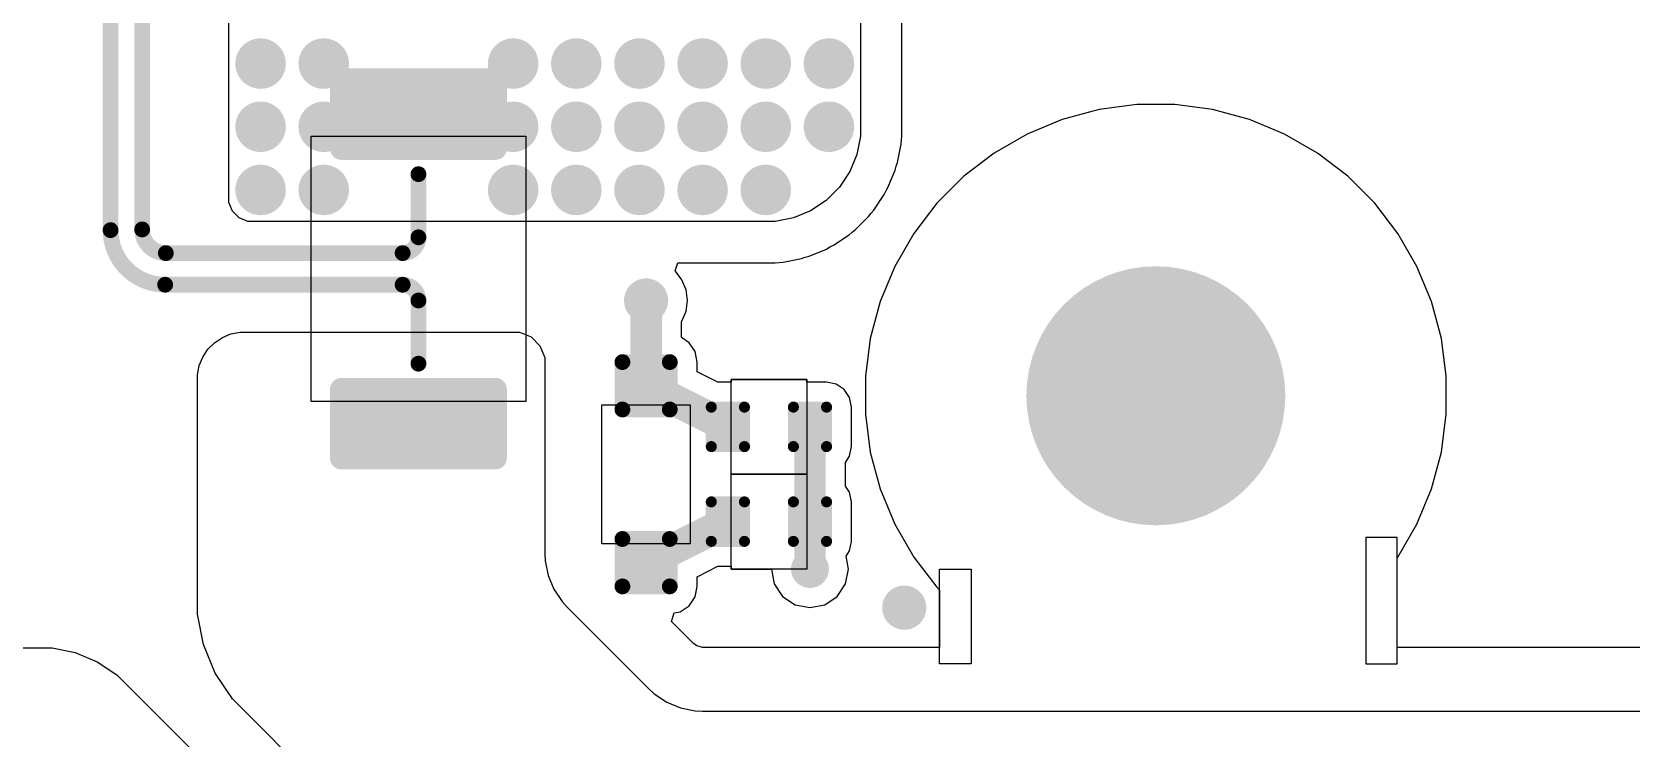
# Model space of a CAD drawing. Header units: millimetres. Extents: x 194 to 375, y 175 to 317.
# Drawn here: x 267.38 to 292.7, y 266.57 to 277.75 of the extents above; entities that cross this region are included whole.
import ezdxf

# ---------------------------------------------------------------- set-up
doc = ezdxf.new("R2010")
doc.units = ezdxf.units.MM
doc.layers.add('Mechanical20', color=56, linetype='Continuous')
doc.layers.add('TopLayer', color=1, linetype='Continuous')

# ---------------------------------------------------------------- blocks, each defined once
blk = doc.blocks.new('R_5025_10')
at = {"layer": 'TopLayer'}
for p, q in [((-2.10000088, -1.69999914), (-2.10000088, 1.69999914)), ((-2.10000088, 1.69999914), (2.10000088, 1.69999914)), ((2.10000088, 1.69999914), (2.10000088, -1.69999914)), ((2.10000088, -1.69999914), (-2.10000088, -1.69999914))]:
    blk.add_line(p, q, dxfattribs=at)
at = {"layer": 'TopLayer', "const_width": 0.18124932}
for points in [[(-3.08437534, 1.21875296, 1), (-2.90312602, 1.21875296, 1)], [(-1.99687434, 1.21875296, 1), (-1.81562502, 1.21875296, 1)], [(1.81562502, 1.21875296, 1), (1.99687434, 1.21875296, 1)], [(2.90312602, 1.21875296, 1), (3.08437534, 1.21875296, 1)], [(-3.08437534, -1.21874788, 1), (-2.90312602, -1.21874788, 1)], [(-1.99687434, -1.21874788, 1), (-1.81562502, -1.21874788, 1)], [(1.81562502, -1.21874788, 1), (1.99687434, -1.21874788, 1)], [(2.90312602, -1.21874788, 1), (3.08437534, -1.21874788, 1)]]:
    blk.add_lwpolyline(points, format="xyb", close=True, dxfattribs=at)
at = {"layer": 'TopLayer'}
for points in [[(-1.90624968, -1.3999972), (-1.90624968, 1.40000228), (-2.99375068, -1.3999972), (-2.99375068, 1.40000228)], [(2.99375068, -1.3999972), (2.99375068, 1.40000228), (1.90624968, -1.3999972), (1.90624968, 1.40000228)], [(-1.72500036, -1.21874788), (-1.72500036, 1.21875296), (-3.175, -1.21874788), (-3.175, 1.21875296)], [(3.175, -1.21874788), (3.175, 1.21875296), (1.72500036, -1.21874788), (1.72500036, 1.21875296)]]:
    blk.add_solid(points, dxfattribs=at)
blk = doc.blocks.new('SOD_323_116')
at = {"layer": 'TopLayer'}
for p, q in [((-1.10000034, -0.7000036799999999), (-1.0999978, 0.7000011399999999)), ((-1.0999978, 0.7000011399999999), (1.10000034, 0.7000036799999999)), ((1.10000034, 0.7000036799999999), (1.0999978, -0.7000011399999999)), ((1.0999978, -0.7000011399999999), (-1.10000034, -0.7000036799999999))]:
    blk.add_line(p, q, dxfattribs=at)
at = {"layer": 'TopLayer', "const_width": 0.12499848}
for points in [[(-1.8374995, 0.37500052, 1), (-1.71250102, 0.37500052, 1)], [(-1.08749846, 0.37500052, 1), (-0.9624999799999999, 0.37500052, 1)], [(0.9624999799999999, 0.37500052, 1), (1.08749846, 0.37500052, 1)], [(1.71250102, 0.37500052, 1), (1.8374995, 0.37500052, 1)], [(-1.8374995, -0.37500052, 1), (-1.71250102, -0.37500052, 1)], [(-1.08749846, -0.37500052, 1), (-0.9624999799999999, -0.37500052, 1)], [(0.9624999799999999, -0.37500052, 1), (1.08749846, -0.37500052, 1)], [(1.71250102, -0.37500052, 1), (1.8374995, -0.37500052, 1)]]:
    blk.add_lwpolyline(points, format="xyb", close=True, dxfattribs=at)
at = {"layer": 'TopLayer'}
for points in [[(-1.89999874, -0.37500052), (-0.90000074, -0.37500052), (-1.89999874, 0.37500052), (-0.90000074, 0.37500052)], [(-1.77500026, -0.499999), (-1.02499922, -0.499999), (-1.77500026, 0.499999), (-1.02499922, 0.499999)], [(1.89999874, 0.37500052), (0.90000074, 0.37500052), (1.89999874, -0.37500052), (0.90000074, -0.37500052)], [(1.77500026, 0.499999), (1.02499922, 0.499999), (1.77500026, -0.499999), (1.02499922, -0.499999)]]:
    blk.add_solid(points, dxfattribs=at)
blk = doc.blocks.new('R_1608S_127')
at = {"layer": 'TopLayer'}
for p, q in [((-0.5999987999999999, -0.75000104), (-0.5999987999999999, 0.75000104)), ((-0.5999987999999999, 0.75000104), (0.5999987999999999, 0.75000104)), ((0.5999987999999999, 0.75000104), (0.5999987999999999, -0.75000104)), ((0.5999987999999999, -0.75000104), (-0.5999987999999999, -0.75000104))]:
    blk.add_line(p, q, dxfattribs=at)
at = {"layer": 'TopLayer', "const_width": 0.08750045999999999}
for points in [[(-0.9562337999999999, 0.31249874, 1), (-0.8687358799999999, 0.31249874, 1)], [(-0.43123612, 0.31249874, 1), (-0.3437382, 0.31249874, 1)], [(0.3437382, 0.31249874, 1), (0.43123612, 0.31249874, 1)], [(0.8687358799999999, 0.31249874, 1), (0.9562337999999999, 0.31249874, 1)], [(-0.9562337999999999, -0.31249874, 1), (-0.8687358799999999, -0.31249874, 1)], [(-0.43123612, -0.31249874, 1), (-0.3437382, -0.31249874, 1)], [(0.3437382, -0.31249874, 1), (0.43123612, -0.31249874, 1)], [(0.8687358799999999, -0.31249874, 1), (0.9562337999999999, -0.31249874, 1)]]:
    blk.add_lwpolyline(points, format="xyb", close=True, dxfattribs=at)
at = {"layer": 'TopLayer'}
for points in [[(-0.2999867, -0.31249874), (-0.2999867, 0.31249874), (-0.9999853, -0.31249874), (-0.9999853, 0.31249874)], [(-0.38748716, -0.3999992), (-0.38748716, 0.3999992), (-0.91248484, -0.3999992), (-0.91248484, 0.3999992)], [(0.9999853, -0.31249874), (0.9999853, 0.31249874), (0.2999867, -0.31249874), (0.2999867, 0.31249874)], [(0.91248484, -0.3999992), (0.91248484, 0.3999992), (0.38748716, -0.3999992), (0.38748716, 0.3999992)]]:
    blk.add_solid(points, dxfattribs=at)
blk = doc.blocks.new('R_1608S_128')
at = {"layer": 'TopLayer'}
for p, q in [((-0.5999987999999999, -0.75000104), (-0.5999987999999999, 0.75000104)), ((-0.5999987999999999, 0.75000104), (0.5999987999999999, 0.75000104)), ((0.5999987999999999, 0.75000104), (0.5999987999999999, -0.75000104)), ((0.5999987999999999, -0.75000104), (-0.5999987999999999, -0.75000104))]:
    blk.add_line(p, q, dxfattribs=at)
at = {"layer": 'TopLayer', "const_width": 0.08750045999999999}
for points in [[(-0.9562337999999999, 0.31249874, 1), (-0.8687358799999999, 0.31249874, 1)], [(-0.43123612, 0.31249874, 1), (-0.3437382, 0.31249874, 1)], [(0.3437382, 0.31249874, 1), (0.43123612, 0.31249874, 1)], [(0.8687358799999999, 0.31249874, 1), (0.9562337999999999, 0.31249874, 1)], [(-0.9562337999999999, -0.31249874, 1), (-0.8687358799999999, -0.31249874, 1)], [(-0.43123612, -0.31249874, 1), (-0.3437382, -0.31249874, 1)], [(0.3437382, -0.31249874, 1), (0.43123612, -0.31249874, 1)], [(0.8687358799999999, -0.31249874, 1), (0.9562337999999999, -0.31249874, 1)]]:
    blk.add_lwpolyline(points, format="xyb", close=True, dxfattribs=at)
at = {"layer": 'TopLayer'}
for points in [[(-0.2999867, -0.31249874), (-0.2999867, 0.31249874), (-0.9999853, -0.31249874), (-0.9999853, 0.31249874)], [(-0.38748716, -0.3999992), (-0.38748716, 0.3999992), (-0.91248484, -0.3999992), (-0.91248484, 0.3999992)], [(0.9999853, -0.31249874), (0.9999853, 0.31249874), (0.2999867, -0.31249874), (0.2999867, 0.31249874)], [(0.91248484, -0.3999992), (0.91248484, 0.3999992), (0.38748716, -0.3999992), (0.38748716, 0.3999992)]]:
    blk.add_solid(points, dxfattribs=at)
blk = doc.blocks.new('SMTSOB_M3_2_BOT_B_160')
at = {"layer": 'TopLayer', "const_width": 2.04999844}
blk.add_lwpolyline([(-1.0250805, 0.00804672, 1), (1.02491794, 0.00804672, 1)], format="xyb", close=True, dxfattribs=at)

msp = doc.modelspace()

# ---------------------------------------------------------------- linework, layer by layer
at = {"layer": 'Mechanical20', "const_width": 0.0999998}
msp.add_lwpolyline([(206.49999848, 273.89974938, -0.633004866005813), (299.50000044, 278.12467616)], format="xyb", dxfattribs=at)
at = {"layer": 'TopLayer'}
for p, q in [((270.50001018, 275.12496156), (270.5000051, 287.25000716)), ((280.50000288, 282.4998033), (280.50000288, 276.24998344)), ((281.15561244, 276.25001646), (281.15561244, 282.4998033)), ((284.2776128, 276.52137736), (283.69516032, 276.3653096)), ((284.87545514, 276.60008688), (284.2776128, 276.52137736)), ((285.47845368, 276.60008688), (284.87545514, 276.60008688)), ((286.07629602, 276.52137736), (285.47845368, 276.60008688)), ((286.6587485, 276.3653096), (286.07629602, 276.52137736)), ((283.69516032, 276.3653096), (283.13805958, 276.13455314)), ((287.21584924, 276.13455314), (286.6587485, 276.3653096)), ((280.5000105, 276.10224434), (280.44237282, 275.8124405)), ((280.50000288, 276.24998344), (280.5000105, 276.10224434)), ((281.14302674, 275.97435788), (281.14723044, 276.03853606)), ((281.14723044, 276.03853606), (281.15562006, 276.10227736)), ((281.15562006, 276.10227736), (281.15561244, 276.25001646)), ((283.13805958, 276.13455314), (282.61584828, 275.8330526)), ((287.73806054, 275.8330526), (287.21584924, 276.13455314)), ((280.44237282, 275.8124405), (280.32929964, 275.53944892)), ((281.08538906, 275.68455404), (281.14302674, 275.97435788)), ((282.61584828, 275.8330526), (282.13745452, 275.46596926)), ((288.2164543, 275.46596926), (287.73806054, 275.8330526)), ((280.32929964, 275.53944892), (280.16514198, 275.29376742)), ((280.93500582, 275.28856296), (281.048079, 275.56155708)), ((281.048079, 275.56155708), (281.064716, 275.62365246)), ((281.064716, 275.62365246), (281.08538906, 275.68455404)), ((280.16514198, 275.29376742), (279.95620412, 275.0848321)), ((280.90286466, 275.23289124), (280.93500582, 275.28856296)), ((282.13745452, 275.46596926), (281.7110698, 275.03958454)), ((288.64283902, 275.03958454), (288.2164543, 275.46596926)), ((270.50000764, 275.05037192), (270.50001018, 275.12495902)), ((270.55709922, 274.91255152), (270.50000764, 275.05037192)), ((270.50001018, 275.12495902), (270.50001018, 275.12496156)), ((279.95620412, 275.0848321), (279.71051754, 274.92067698)), ((280.71026154, 274.92953142), (280.87442174, 275.17521292)), ((280.87442174, 275.17521292), (280.90286466, 275.23289124)), ((281.7110698, 275.03958454), (281.34398646, 274.56119078)), ((289.00992236, 274.56119078), (288.64283902, 275.03958454)), ((270.66258796, 274.80707548), (270.55709922, 274.91255152)), ((270.80041344, 274.75000422), (270.66258796, 274.80707548)), ((270.87500308, 274.75001438), (270.80041344, 274.75000422)), ((278.99998556, 274.7499839), (270.87500308, 274.75001438)), ((279.14772212, 274.74997628), (278.99998302, 274.7499839)), ((278.99998302, 274.7499839), (278.99998556, 274.7499839)), ((279.4375285, 274.80760888), (279.14772212, 274.74997628)), ((279.71051754, 274.92067698), (279.4375285, 274.80760888)), ((280.41978714, 274.621244), (280.628725, 274.83017932)), ((280.628725, 274.83017932), (280.6678664, 274.88119014)), ((280.6678664, 274.88119014), (280.71026154, 274.92953142)), ((280.07474338, 274.3755498), (280.32042996, 274.53970492)), ((280.32042996, 274.53970492), (280.36877632, 274.5821026)), ((280.36877632, 274.5821026), (280.41978714, 274.621244)), ((281.34398646, 274.56119078), (281.04248592, 274.03897948)), ((289.3114229, 274.03897948), (289.00992236, 274.56119078)), ((279.6884043, 274.20189762), (279.96139334, 274.31496572)), ((279.96139334, 274.31496572), (280.01707268, 274.34711196)), ((280.01707268, 274.34711196), (280.07474338, 274.3755498)), ((277.56363842, 273.96737942), (277.60674984, 274.09437942)), ((277.60674984, 274.09437942), (278.99995, 274.09437434)), ((278.99995, 274.09437434), (279.1476891, 274.09436672)), ((279.1476891, 274.09436672), (279.2114177, 274.1027538)), ((279.2114177, 274.1027538), (279.27559588, 274.1069575)), ((279.27559588, 274.1069575), (279.56540226, 274.1645901)), ((279.56540226, 274.1645901), (279.62629622, 274.18525808)), ((279.62629622, 274.18525808), (279.6884043, 274.20189762)), ((281.04248592, 274.03897948), (280.81172946, 273.48187874)), ((289.54217936, 273.48187874), (289.3114229, 274.03897948)), ((277.56858634, 273.96358212), (277.56363842, 273.96737942)), ((277.6727746, 273.82780388), (277.56858634, 273.96358212)), ((277.73827104, 273.6696838), (277.6727746, 273.82780388)), ((277.76061034, 273.4999991), (277.73827104, 273.6696838)), ((277.73827104, 273.3303144), (277.76061034, 273.4999991)), ((280.81172946, 273.48187874), (280.6556617, 272.89942626)), ((289.69824712, 272.89942626), (289.54217936, 273.48187874)), ((277.6727746, 273.17219432), (277.73827104, 273.3303144)), ((270.3947348, 272.91463832), (270.53122678, 272.9711711)), ((270.53122678, 272.9711711), (270.67612362, 272.99998994)), ((270.67612362, 272.99998994), (270.7499919, 272.9999874)), ((270.7499919, 272.9999874), (270.74999698, 272.99999756)), ((270.74999698, 272.99999756), (274.99999102, 272.99998232)), ((274.99999102, 272.99998232), (275.09944726, 272.99998232)), ((275.09944726, 272.99998232), (275.28321372, 272.92385344)), ((277.6657769, 273.16307572), (277.6727746, 273.17219432)), ((277.6657769, 272.91200942), (277.6657769, 273.16307572)), ((270.08535264, 272.60525616), (270.1674302, 272.72809564)), ((270.1674302, 272.72809564), (270.27189532, 272.83256076)), ((270.27189532, 272.83256076), (270.3947348, 272.91463832)), ((275.28321372, 272.92385344), (275.42385352, 272.78319078)), ((275.42385352, 272.78319078), (275.49995192, 272.59941162)), ((277.78640912, 272.83140252), (277.6657769, 272.91200942)), ((277.8803434, 272.69082368), (277.78640912, 272.83140252)), ((280.6556617, 272.89942626), (280.57695472, 272.30158392)), ((289.77695664, 272.30158392), (289.69824712, 272.89942626)), ((269.99999848, 272.32386734), (270.02881732, 272.46876672)), ((270.02881732, 272.46876672), (270.08535264, 272.60525616)), ((275.49995192, 272.59941162), (275.49993414, 272.49995538)), ((275.49993414, 272.49995538), (275.49994684, 272.499963)), ((275.49994684, 272.499963), (275.50002304, 269.49994106)), ((277.91332784, 272.52499724), (277.8803434, 272.69082368)), ((277.91332784, 272.37172856), (277.91332784, 272.52499724)), ((270.00000102, 272.24999906), (269.99999848, 272.32386734)), ((270.00000356, 268.78028794), (270.00000102, 272.24999906)), ((278.24034776, 272.20759122), (277.91332784, 272.37172856)), ((278.4500146, 272.20759122), (278.24034776, 272.20759122)), ((279.6500122, 272.2500016), (278.4500146, 272.2500016)), ((278.4500146, 272.2500016), (278.4500146, 272.20759122)), ((279.6500122, 272.20759122), (279.6500122, 272.2500016)), ((279.96249824, 272.20759122), (279.6500122, 272.20759122)), ((280.11369428, 272.17751762), (279.96249824, 272.20759122)), ((280.57695472, 272.30158392), (280.57695472, 271.69858538)), ((289.77695664, 271.69858538), (289.77695664, 272.30158392)), ((280.2418703, 272.09187136), (280.11369428, 272.17751762)), ((280.32751656, 271.96369534), (280.2418703, 272.09187136)), ((280.35759016, 271.8124993), (280.32751656, 271.96369534)), ((280.35759016, 271.18750182), (280.35759016, 271.8124993)), ((280.57695472, 271.69858538), (280.6556617, 271.10074304)), ((289.69824712, 271.10074304), (289.77695664, 271.69858538)), ((280.26077298, 270.93642028), (280.32751656, 271.03630578)), ((280.32751656, 271.03630578), (280.35759016, 271.18750182)), ((280.6556617, 271.10074304), (280.81172946, 270.51829056)), ((289.54217936, 270.51829056), (289.69824712, 271.10074304)), ((280.26077298, 270.5635813), (280.26077298, 270.93642028)), ((280.32751656, 270.4636958), (280.26077298, 270.5635813)), ((280.35759016, 270.31249976), (280.32751656, 270.4636958)), ((280.81172946, 270.51829056), (281.04248592, 269.96118982)), ((289.3114229, 269.96118982), (289.54217936, 270.51829056)), ((280.35759016, 269.68750228), (280.35759016, 270.31249976)), ((281.04248592, 269.96118982), (281.34398646, 269.43897852)), ((289.00992236, 269.43897852), (289.3114229, 269.96118982)), ((280.32751656, 269.53630624), (280.35759016, 269.68750228)), ((289.00000112, 269.74999898), (288.49999958, 269.74999898)), ((288.49999958, 269.74999898), (288.49999958, 267.75000044)), ((289.00000112, 267.75000044), (289.00000112, 269.74999898)), ((275.50002304, 269.49994106), (275.50583456, 269.38163548)), ((280.27148416, 269.45245068), (280.32751656, 269.53630624)), ((280.31175332, 269.24999998), (280.27148416, 269.45245068)), ((281.34398646, 269.43897852), (281.7110698, 268.96058476)), ((289.00000112, 269.42604992), (289.00992236, 269.43897852)), ((289.00000112, 268.00861816), (289.00000112, 269.42604992)), ((275.50583456, 269.38163548), (275.55199144, 269.149576)), ((277.91332784, 269.12826794), (278.24035538, 269.29241036)), ((278.24035538, 269.29241036), (278.4500146, 269.29241036)), ((278.4500146, 269.29241036), (278.4500146, 269.24999998)), ((278.4500146, 269.24999998), (279.08824548, 269.24999998)), ((279.08824548, 269.24999998), (279.1348113, 269.01589072)), ((280.2651875, 269.01589072), (280.31175332, 269.24999998)), ((281.75000038, 267.75000044), (281.75000038, 269.24999998)), ((281.75000038, 269.24999998), (282.24999938, 269.24999998)), ((282.24999938, 269.24999998), (282.24999938, 267.75000044)), ((275.55199144, 269.149576), (275.64253482, 268.93097852)), ((275.64253482, 268.93097852), (275.77398236, 268.73424536)), ((277.8803434, 268.80917028), (277.91332784, 268.97499672)), ((277.91332784, 268.97499672), (277.91332784, 269.12826794)), ((279.1348113, 269.01589072), (279.2674247, 268.81742528)), ((280.1325741, 268.81742528), (280.2651875, 269.01589072)), ((281.7110698, 268.96058476), (281.75000038, 268.92165418)), ((281.75000038, 268.92165418), (281.75000038, 268.00862324)), ((270.0000061, 268.78028794), (270.00000356, 268.78028794)), ((270.00000864, 268.53530494), (270.0000061, 268.78028794)), ((275.77398236, 268.73424536), (275.853525, 268.64648074)), ((277.64583028, 268.57465716), (277.78640912, 268.66859144)), ((277.78640912, 268.66859144), (277.8803434, 268.80917028)), ((279.2674247, 268.81742528), (279.46589014, 268.68481188)), ((279.46589014, 268.68481188), (279.6999994, 268.63824606)), ((279.6999994, 268.63824606), (279.93410866, 268.68481188)), ((279.93410866, 268.68481188), (280.1325741, 268.81742528)), ((270.09560408, 268.05475472), (270.00000864, 268.53530494)), ((275.853525, 268.64648074), (275.85353516, 268.64648582)), ((275.85353516, 268.64648582), (277.14645612, 267.353542)), ((277.50855598, 268.41786296), (277.5503593, 268.55566812)), ((277.84214942, 268.08426444), (277.50855598, 268.41786296)), ((277.5503593, 268.55566812), (277.64583028, 268.57465716)), ((263.00000994, 268.0000101), (267.51030826, 267.99997962)), ((267.51030826, 267.99997962), (267.69808284, 267.99998216)), ((267.69808284, 267.99998216), (268.06641332, 267.9267184)), ((268.06641332, 267.9267184), (268.41337478, 267.78300266)), ((270.28311196, 267.60208608), (270.09560408, 268.05475472)), ((277.85645724, 268.07129774), (277.84214942, 268.08426444)), ((277.90874314, 268.03636004), (277.85645724, 268.07129774)), ((277.94380022, 268.02183886), (277.90874314, 268.03636004)), ((278.00546888, 268.00957066), (277.94380022, 268.02183886)), ((278.02470684, 268.00862578), (278.00546888, 268.00957066)), ((281.75000038, 268.00862324), (278.02470684, 268.00862578)), ((295.49996018, 268.00861308), (289.00000112, 268.00861816)), ((268.41337478, 267.78300266), (268.72563222, 267.57436198)), ((282.24999938, 267.75000044), (281.75000038, 267.75000044)), ((288.49999958, 267.75000044), (289.00000112, 267.75000044)), ((268.72563222, 267.57436198), (268.85840818, 267.44158602)), ((268.85840818, 267.44158602), (268.85841834, 267.44159618)), ((268.85841834, 267.44159618), (275.90857442, 260.39140708)), ((270.5553263, 267.19469548), (270.28311196, 267.60208608)), ((270.7285543, 267.02146748), (270.5553263, 267.19469548)), ((277.14645612, 267.353542), (277.23422328, 267.27399428)), ((277.23422328, 267.27399428), (277.4309666, 267.14253404)), ((277.4309666, 267.14253404), (277.64957424, 267.05197796)), ((275.46969544, 262.28032634), (270.7285543, 267.02146748)), ((277.64957424, 267.05197796), (277.88164642, 267.00581092)), ((277.88164642, 267.00581092), (277.99995708, 266.99999686)), ((277.99995708, 266.99999686), (277.99997994, 266.99999686)), ((277.99997994, 266.99999686), (295.49998558, 266.99998416))]:
    msp.add_line(p, q, dxfattribs=at)
for points, const_width in [([(269.1250015, 274.62500066), (269.1250015, 290.37499964)], 0.2499995), ([(268.6250025, 274.6138145), (268.6250025, 289.99999912)], 0.2499995), ([(273.49999148, 274.49999964), (273.49999148, 275.50000018)], 0.2499995), ([(269.50000202, 274.25000014), (273.24999198, 274.25000014)], 0.2499995), ([(269.48881586, 273.75000114), (273.24998944, 273.75000114)], 0.2499995), ([(277.10500332, 272.14999672), (277.10500332, 273.4999991)], 0.499999), ([(273.49999148, 272.5000011), (273.49999148, 273.4999991)], 0.2499995), ([(277.10500332, 272.14999672), (278.4000274, 271.50000056)], 0.499999), ([(279.6999994, 270.00000102), (279.6999994, 271.49999548)], 0.499999), ([(277.10500332, 269.34999724), (278.4000274, 270.00000102)], 0.499999), ([(279.6999994, 269.24999998), (279.6999994, 270.00000102)], 0.499999)]:
    msp.add_lwpolyline(points, dxfattribs=dict(at, const_width=const_width))
for points, const_width in [([(270.79999688, 277.25000176, 1), (271.19999608, 277.25000176, 1)], 0.3999992), ([(271.79999742, 277.25000176, 1), (272.19999662, 277.25000176, 1)], 0.3999992), ([(274.79999904, 277.25000176, 1), (275.19999824, 277.25000176, 1)], 0.3999992), ([(275.79999958, 277.25000176, 1), (276.19999878, 277.25000176, 1)], 0.3999992), ([(276.80000012, 277.25000176, 1), (277.19999932, 277.25000176, 1)], 0.3999992), ([(277.80000066, 277.25000176, 1), (278.19999986, 277.25000176, 1)], 0.3999992), ([(278.79999866, 277.25000176, 1), (279.19999786, 277.25000176, 1)], 0.3999992), ([(279.7999992, 277.25000176, 1), (280.1999984, 277.25000176, 1)], 0.3999992), ([(270.79999688, 276.25000122, 1), (271.19999608, 276.25000122, 1)], 0.3999992), ([(271.79999742, 276.25000122, 1), (272.19999662, 276.25000122, 1)], 0.3999992), ([(274.79999904, 276.25000122, 1), (275.19999824, 276.25000122, 1)], 0.3999992), ([(275.79999958, 276.25000122, 1), (276.19999878, 276.25000122, 1)], 0.3999992), ([(276.80000012, 276.25000122, 1), (277.19999932, 276.25000122, 1)], 0.3999992), ([(277.80000066, 276.25000122, 1), (278.19999986, 276.25000122, 1)], 0.3999992), ([(278.79999866, 276.25000122, 1), (279.19999786, 276.25000122, 1)], 0.3999992), ([(279.7999992, 276.25000122, 1), (280.1999984, 276.25000122, 1)], 0.3999992), ([(270.79999688, 275.25000068, 1), (271.19999608, 275.25000068, 1)], 0.3999992), ([(271.79999742, 275.25000068, 1), (272.19999662, 275.25000068, 1)], 0.3999992), ([(273.43749224, 275.50000018, 1), (273.56249072, 275.50000018, 1)], 0.12499848), ([(274.79999904, 275.25000068, 1), (275.19999824, 275.25000068, 1)], 0.3999992), ([(275.79999958, 275.25000068, 1), (276.19999878, 275.25000068, 1)], 0.3999992), ([(276.80000012, 275.25000068, 1), (277.19999932, 275.25000068, 1)], 0.3999992), ([(277.80000066, 275.25000068, 1), (278.19999986, 275.25000068, 1)], 0.3999992), ([(278.79999866, 275.25000068, 1), (279.19999786, 275.25000068, 1)], 0.3999992), ([(268.56250326, 274.6138145, 1), (268.68750174, 274.6138145, 1)], 0.12499848), ([(268.56250326, 274.6138145, 1), (268.68750174, 274.6138145, 1)], 0.12499848), ([(269.06250226, 274.62500066, 1), (269.18750074, 274.62500066, 1)], 0.12499848), ([(269.06250226, 274.62500066, 1), (269.18750074, 274.62500066, 1)], 0.12499848), ([(273.43749224, 274.49999964, 1), (273.56249072, 274.49999964, 1)], 0.12499848), ([(273.43749224, 274.49999964, 1), (273.56249072, 274.49999964, 1)], 0.12499848), ([(269.43750278, 274.25000014, 1), (269.56250126, 274.25000014, 1)], 0.12499848), ([(269.43750278, 274.25000014, 1), (269.56250126, 274.25000014, 1)], 0.12499848), ([(273.18749274, 274.25000014, 1), (273.31249122, 274.25000014, 1)], 0.12499848), ([(273.18749274, 274.25000014, 1), (273.31249122, 274.25000014, 1)], 0.12499848), ([(269.42631662, 273.75000114, 1), (269.5513151, 273.75000114, 1)], 0.12499848), ([(269.42631662, 273.75000114, 1), (269.5513151, 273.75000114, 1)], 0.12499848), ([(273.1874902, 273.75000114, 1), (273.31248868, 273.75000114, 1)], 0.12499848), ([(273.1874902, 273.75000114, 1), (273.31248868, 273.75000114, 1)], 0.12499848), ([(276.9300024, 273.4999991, 1), (277.28000424, 273.4999991, 1)], 0.3499993), ([(276.98000484, 273.4999991, 1), (277.2300018, 273.4999991, 1)], 0.2499995), ([(273.43749224, 273.4999991, 1), (273.56249072, 273.4999991, 1)], 0.12499848), ([(273.43749224, 273.4999991, 1), (273.56249072, 273.4999991, 1)], 0.12499848), ([(273.43749224, 272.5000011, 1), (273.56249072, 272.5000011, 1)], 0.12499848), ([(276.98000484, 272.14999672, 1), (277.2300018, 272.14999672, 1)], 0.2499995), ([(276.98000484, 272.14999672, 1), (277.2300018, 272.14999672, 1)], 0.2499995), ([(278.27502892, 271.50000056, 1), (278.52502588, 271.50000056, 1)], 0.2499995), ([(279.57500092, 271.49999548, 1), (279.82499788, 271.49999548, 1)], 0.2499995), ([(278.27502892, 270.00000102, 1), (278.52502588, 270.00000102, 1)], 0.2499995), ([(279.57500092, 270.00000102, 1), (279.82499788, 270.00000102, 1)], 0.2499995), ([(279.57500092, 270.00000102, 1), (279.82499788, 270.00000102, 1)], 0.2499995), ([(276.98000484, 269.34999724, 1), (277.2300018, 269.34999724, 1)], 0.2499995), ([(279.5499997, 269.24999998, 1), (279.8499991, 269.24999998, 1)], 0.2999994), ([(279.57500092, 269.24999998, 1), (279.82499788, 269.24999998, 1)], 0.2499995), ([(281.018234, 268.63824606, 1), (281.36823584, 268.63824606, 1)], 0.3499993)]:
    msp.add_lwpolyline(points, format="xyb", close=True, dxfattribs=dict(at, const_width=const_width))
at = {"layer": 'TopLayer', "const_width": 0.2499995}
for points in [[(269.48881586, 273.75000114, -0.414213562373095), (268.6250025, 274.6138145)], [(269.50000202, 274.25000014, -0.414213562373095), (269.1250015, 274.62500066)], [(273.49999148, 274.49999964, -0.414213562373095), (273.24999198, 274.25000014)], [(273.24998944, 273.75000114, -0.414213562373095), (273.49999148, 273.4999991)]]:
    msp.add_lwpolyline(points, format="xyb", dxfattribs=at)

# ---------------------------------------------------------------- block references
for name, p, rotation in [('R_5025_10', (273.4999991, 274.00000064), 90), ('SMTSOB_M3_2_BOT_B_160', (285.17690488, 271.99999956), 180), ('SOD_323_116', (277.10500332, 270.74999698), 90), ('R_1608S_128', (279.0500134, 271.50000056), 180), ('R_1608S_127', (279.0500134, 270.00000102), 180)]:
    msp.add_blockref(name, p, dxfattribs=dict(rotation=rotation))

doc.saveas('drawing.dxf')
